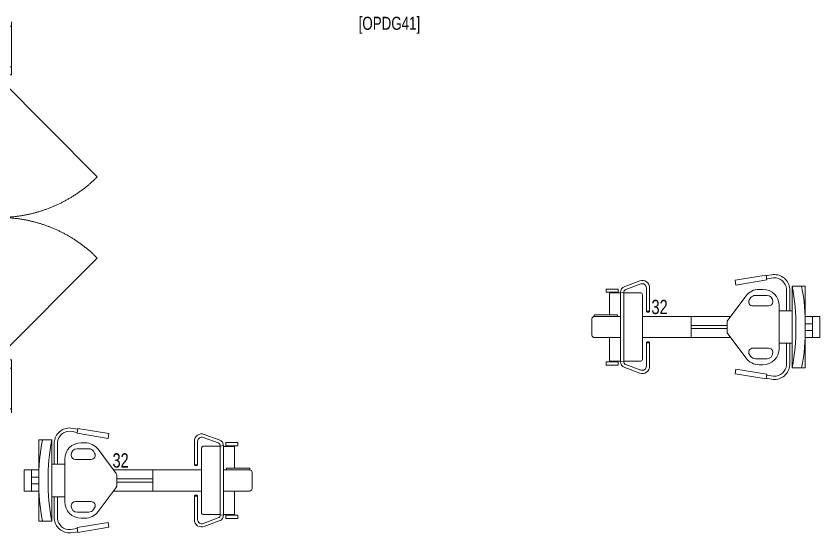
# Model space of a CAD drawing. Header units: millimetres. Extents: x -160614 to 59925, y -157025 to 0.
# Drawn here: x -109152 to -104214, y -99626 to -96453 of the extents above; entities that cross this region are included whole.
import ezdxf

# ---------------------------------------------------------------- set-up
doc = ezdxf.new("R2010")
doc.units = ezdxf.units.MM
doc.header["$LTSCALE"] = 8
doc.linetypes.add('DASHED', pattern=[19.05, 12.7, -6.35])
doc.layers.get('0').update_dxf_attribs({"color": 9, "lineweight": 5})
for name, color, linetype, lineweight in [('72_EGR_BASE_TEXT', 9, 'Continuous', 5), ('72_EGR_EQP_TAG', 9, 'Continuous', 5), ('Aluminum', 9, 'Continuous', 5), ('LOADING', 9, 'Continuous', 5)]:
    doc.layers.add(name, color=color, linetype=linetype, lineweight=lineweight)
doc.layers.get('0').off()
doc.layers.get('0').freeze()
doc.styles.add('X3G_ENTITY_257CFD', font='swisscl.ttf', dxfattribs={"height": 200})
doc.styles.add('X3G_ENTITY_2587E6', font='swisscl.ttf', dxfattribs={"height": 200})

# ---------------------------------------------------------------- blocks, each defined once
blk = doc.blocks.new('door1700')
at = {"layer": 'Aluminum', "linetype": 'DASHED', "ltscale": 300}
for p, q in [((34940, 89347.9), (35541, 89949)), ((36640, 89347.9), (36039, 89949)), ((34940, 89347.9), (35541, 88746.9)), ((36640, 89347.9), (36039, 88746.9))]:
    blk.add_line(p, q, dxfattribs=at)
at = {"layer": 'Aluminum'}
for p, q in [((34915, 89422.9), (34590, 89422.9)), ((34615, 89422.9), (34615, 89322.9)), ((34865, 89422.9), (34865, 89322.9)), ((34915, 89422.9), (34915, 89322.9)), ((36990, 89422.9), (36665, 89422.9)), ((36665, 89422.9), (36665, 89322.9)), ((36715, 89422.9), (36715, 89322.9)), ((36965, 89422.9), (36965, 89322.9)), ((34865, 89372.9), (34615, 89372.9)), ((34665, 89372.9), (34665, 89322.9)), ((34815, 89372.9), (34815, 89322.9)), ((36665, 89372.9), (34915, 89372.9)), ((34940, 89372.9), (34940, 89322.9)), ((35040, 89372.9), (35040, 89322.9)), ((35690, 89372.9), (35690, 89322.9)), ((35790, 89372.9), (35790, 89322.9)), ((35890, 89372.9), (35890, 89322.9)), ((36540, 89372.9), (36540, 89322.9)), ((36640, 89372.9), (36640, 89322.9)), ((36715, 89372.9), (36965, 89372.9)), ((36765, 89372.9), (36765, 89322.9)), ((36915, 89372.9), (36915, 89322.9)), ((36990, 89322.9), (34590, 89322.9)), ((34590, 89322.9), (36990, 89322.9)), ((34815, 89347.9), (34665, 89347.9)), ((35690, 89347.9), (35040, 89347.9)), ((35890, 89347.9), (36540, 89347.9)), ((36765, 89347.9), (36915, 89347.9))]:
    blk.add_line(p, q, dxfattribs=at)
at = {"layer": 'Aluminum', "linetype": 'DASHED', "ltscale": 300}
for centre, start, end in [((34940, 89347.9), 315, 45), ((36640, 89347.9), 135, 225)]:
    blk.add_arc(centre, 850, start, end, dxfattribs=at)
blk = doc.blocks.new('exercicebike')
at = {"linetype": 'Continuous', "lineweight": 5}
for p, q in [((-13.7, 1399.9), (51.3, 1399.9)), ((-13.7, 1309.2), (-13.7, 1399.9)), ((116.3, 1399.9), (51.3, 1399.9)), ((116.3, 1309.2), (116.3, 1399.9)), ((-13.7, 1354.9), (51.3, 1354.9)), ((31, 1354.9), (31, 1309.9)), ((116.3, 1354.9), (51.3, 1354.9)), ((71.7, 1354.9), (71.7, 1309.9)), ((-198.7, 1229.9), (-198.7, 1309.9)), ((-198.7, 1309.9), (51.3, 1309.9)), ((301.3, 1309.9), (51.3, 1309.9)), ((301.3, 1229.9), (301.3, 1309.9)), ((51.3, 1229.9), (-198.7, 1229.9)), ((-48.7, 1214.9), (-182.3, 1214.9)), ((-48.7, 1194.9), (-181.6, 1194.9)), ((-48.7, 1149.9), (-48.7, 1229.9)), ((51.3, 1229.9), (301.3, 1229.9)), ((151.3, 1149.9), (151.3, 1229.9)), ((151.3, 1214.9), (285, 1214.9)), ((151.3, 1194.9), (284.3, 1194.9)), ((-48.7, 1149.9), (-80, 1149.9)), ((51.3, 1149.9), (-48.7, 1149.9)), ((51.3, 1149.9), (151.3, 1149.9)), ((151.3, 1149.9), (182.6, 1149.9)), ((-270.5, 1113), (-263.4, 1070.3)), ((-250.6, 1115.3), (-243.7, 1073.6)), ((-103, 1110), (-108.1, 1110)), ((205.7, 1110), (210.8, 1110)), ((353.3, 1115.3), (346.3, 1073.6)), ((373.2, 1113), (366.1, 1070.3)), ((-267.7, 1069.6), (-238.1, 1074.5)), ((-267.7, 1069.6), (-236.1, 878.7)), ((-238.1, 1074.5), (-206.5, 883.6)), ((-180, 1049.9), (-180, 1026.2)), ((-143.1, 1075), (-143.1, 1003.3)), ((-78, 1085), (-78, 987.7)), ((180.7, 1085), (180.7, 987.7)), ((245.8, 1075), (245.8, 1003.3)), ((282.6, 1049.9), (282.6, 1026.2)), ((340.8, 1074.5), (309.2, 883.6)), ((370.4, 1069.6), (338.8, 878.7)), ((370.4, 1069.6), (340.8, 1074.5)), ((9.1, 834.9), (-139.8, 946)), ((-117.2, 967.1), (-127.9, 974.4)), ((93.6, 834.9), (242.5, 946)), ((219.8, 967.1), (230.5, 974.4)), ((-236.1, 878.7), (-206.5, 883.6)), ((-13.7, 309.9), (-13.7, 851.9)), ((116.3, 309.9), (116.3, 851.9)), ((338.8, 878.7), (309.2, 883.6)), ((51.3, 829.9), (24.1, 829.9)), ((41.6, 829.9), (51.3, 829.9)), ((41.6, 609.9), (41.6, 829.9)), ((51.3, 829.9), (78.6, 829.9)), ((61, 829.9), (51.3, 829.9)), ((61, 609.9), (61, 829.9)), ((-13.7, 609.9), (51.3, 609.9)), ((116.3, 609.9), (51.3, 609.9)), ((-42.1, 354), (-189.6, 354)), ((-45.1, 334), (-45.1, 354)), ((144.8, 354), (292.2, 354)), ((147.8, 334), (147.8, 354)), ((-178.7, 208), (-213, 300.3)), ((-42.1, 334), (-189.6, 334)), ((-158.7, 194.9), (-158.7, 299.9)), ((-148.7, 309.9), (51.3, 309.9)), ((251.3, 309.9), (51.3, 309.9)), ((144.8, 334), (292.2, 334)), ((261.3, 194.9), (261.3, 299.9)), ((281.4, 208), (315.7, 300.3)), ((-197.5, 201), (-231.8, 293.4)), ((300.2, 201), (334.4, 293.4)), ((-182, 86.8), (-182, 160.9)), ((-182, 160.9), (-161.7, 160.9)), ((-159.6, 194.9), (-162.3, 175)), ((-161.7, 160.9), (-161.7, 86.8)), ((51.3, 194.9), (-160, 194.9)), ((51.3, 174.9), (-160, 174.9)), ((-158.1, 174.9), (-158.1, 108.3)), ((-13.7, 157.1), (-23.4, 157.1)), ((-23.4, 157.1), (-23.4, 13.5)), ((-13.7, 14.9), (-13.7, 174.9)), ((51.3, 194.9), (262.7, 194.9)), ((51.3, 174.9), (262.7, 174.9)), ((116.3, 14.9), (116.3, 174.9)), ((260.8, 174.9), (260.8, 108.3)), ((262.3, 194.9), (264.9, 175)), ((264.3, 160.9), (264.3, 86.8)), ((284.7, 160.9), (264.3, 160.9)), ((284.7, 86.8), (284.7, 160.9)), ((-158.1, 108.3), (-23, 108.3)), ((260.8, 108.3), (116.3, 108.3)), ((-161.7, 86.8), (-182, 86.8)), ((264.3, 86.8), (284.7, 86.8)), ((-23.4, 13.5), (-13.6, 13.5)), ((51.3, -0.1), (1.3, -0.1)), ((51.3, -0.1), (101.3, -0.1))]:
    blk.add_line(p, q, dxfattribs=at)
for centre, radius, start, end in [((31.9, 120), 1190.1, 89.0629, 101.1691), ((70.8, 120), 1190.1, 78.8309, 90.9371), ((31.9, 62.3), 1190.1, 89.0629, 101.1691), ((70.8, 62.3), 1190.1, 78.8309, 90.9371), ((-175.8, 1120.2), 95, 93.959, 184.3363), ((-175.8, 1120.2), 75, 94.456, 183.6917), ((278.5, 1120.2), 75, 356.3083, 85.544), ((278.5, 1120.2), 95, 355.6637, 86.041), ((-80, 1049.9), 100, 90, 180), ((182.6, 1049.9), 100, 0, 90), ((-108.1, 1075), 35, 90, 180), ((-103, 1085), 25, 0, 90), ((205.7, 1085), 25, 90, 180), ((210.8, 1075), 35, 0, 90), ((-80, 1026.2), 100, 180, 233.2655), ((-108.1, 1003.3), 35, 180, 235.6012), ((-103, 987.7), 25, 235.6005, 0), ((205.7, 987.7), 25, 180, 304.3995), ((210.8, 1003.3), 35, 304.4002, 0), ((182.6, 1026.2), 100, 306.7345, 0), ((24.1, 854.9), 25, 233.2644, 270), ((78.6, 854.9), 25, 270, 306.7356), ((-189.6, 309), 45, 90, 200.3571), ((-56.2, 344), 17.3, 324.6031, 35.3969), ((158.9, 344), 17.3, 144.6031, 215.3969), ((292.2, 309), 45, 339.6417, 90), ((-189.6, 309), 25, 90, 200.3581), ((-148.7, 299.9), 10, 90, 180), ((251.3, 299.9), 10, 0, 90), ((292.2, 309), 25, 339.6419, 90), ((-160, 214.9), 40, 200.3572, 270), ((-160, 214.9), 20, 200.3559, 270), ((262.7, 214.9), 20, 270, 339.6441), ((262.7, 214.9), 40, 270, 339.6428), ((1.3, 14.9), 15, 180, 270), ((101.3, 14.9), 15, 270, 0)]:
    blk.add_arc(centre, radius, start, end, dxfattribs=at)
blk = doc.blocks.new('GF1')
at = {"layer": 'Aluminum', "color": 9, "rotation": 270}
blk.add_blockref('door1700', (-198602.3, -61899.5), dxfattribs=at)
at = {"layer": 'LOADING', "color": 9, "rotation": 270}
blk.add_blockref('exercicebike', (-105614.3, -98310.9), dxfattribs=at)
at = {"layer": 'LOADING', "color": 9, "xscale": -1, "rotation": 90}
blk.add_blockref('exercicebike', (-107702.3, -99252.9), dxfattribs=at)
at = {"layer": '72_EGR_BASE_TEXT', "color": 9, "insert": (-106858.4, -96457.5, 0), "char_height": 80, "attachment_point": 2, "style": 'X3G_ENTITY_2587E6'}
blk.add_mtext('[OPDG41]', dxfattribs=at)
at = {"layer": '72_EGR_EQP_TAG', "color": 9, "char_height": 87.47, "attachment_point": 2, "style": 'X3G_ENTITY_257CFD'}
for insert in [(-105199.3, -98195.4, 0), (-108509.6, -99137.5, 0)]:
    blk.add_mtext('32', dxfattribs=dict(at, insert=insert))

msp = doc.modelspace()

# ---------------------------------------------------------------- block references
at = {"layer": '72_EGR_EQP_TAG'}
msp.add_blockref('GF1', (0, 0), dxfattribs=at)

doc.saveas('drawing.dxf')
